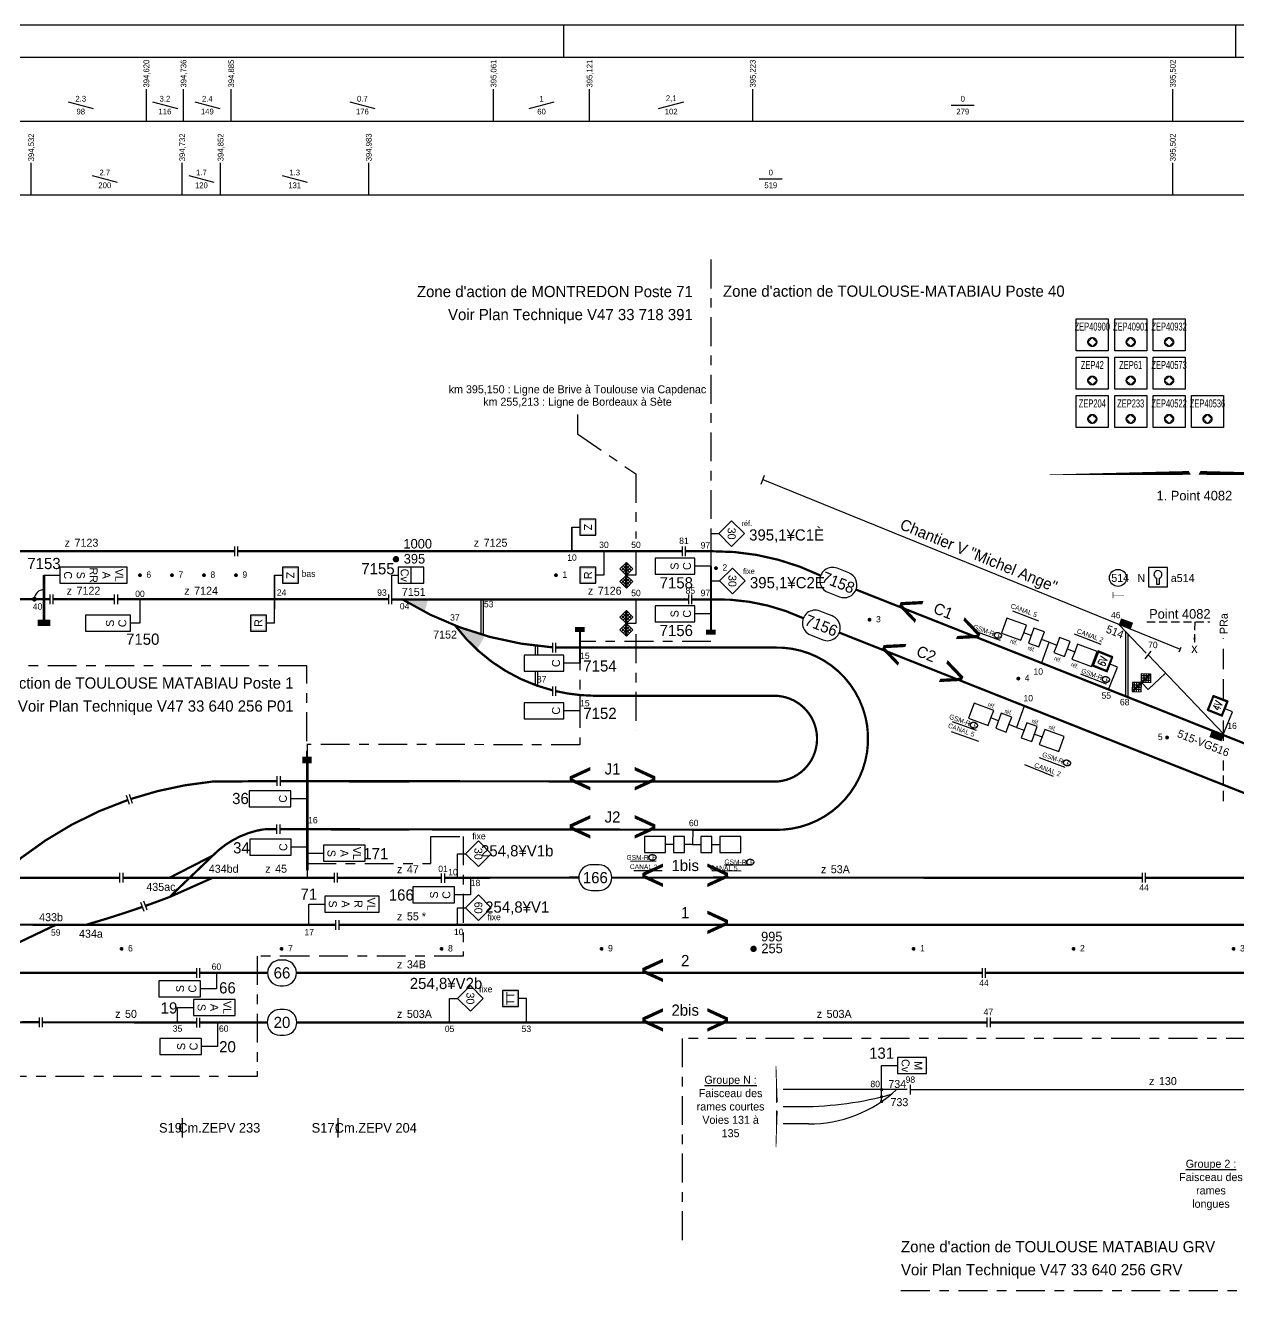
# Model space of a CAD drawing. Header units: metres. Extents: x 0 to 4410, y 0 to 594.
# Drawn here: x 671.8 to 1051, y 198.4 to 594 of the extents above; entities that cross this region are included whole.
import ezdxf
from ezdxf.enums import TextEntityAlignment as Align

# ---------------------------------------------------------------- set-up
doc = ezdxf.new("R2010")
doc.units = ezdxf.units.M
for name, pattern in [('AXES', [36, 18, -6, 6, -6]), ('CACHE', [9.525, 6.35, -3.175]), ('CACHE2', [4.7625, 3.175, -1.5875]), ('CONTINU', [5000, 5000, 0])]:
    doc.linetypes.add(name, pattern=pattern)
doc.layers.add('ATTRIBUTS', color=7, linetype='CONTINU', plot=False)
doc.layers.add('Pk invisible', color=250, linetype='Continuous', plot=False)
for name, color, linetype in [('FORMAT', 7, 'Continuous'), ('Limites de Poste', 7, 'AXES'), ('PROFIL', 7, 'Continuous'), ('PT', 7, 'Continuous'), ('ptce', 7, 'CONTINU'), ('voies', 7, 'Continuous')]:
    doc.layers.add(name, color=color, linetype=linetype)
doc.styles.add('es_norme', font='es_isocp.shx')
doc.styles.add('FONT', font='com_font.shx', dxfattribs={"width": 0.7})
doc.styles.add('iso', font='es_isocp.shx')
doc.styles.add('ISO8C1', font='es_isocp.shx')
doc.styles.add('SIMPLEX', font='simplex', dxfattribs={"width": 0.7})

# ---------------------------------------------------------------- blocks, each defined once
blk = doc.blocks.new('TIVD')
at = {"linetype": 'Continuous'}
for p, q in [((-4, 6.5), (0, 10.5)), ((0, 10.5), (4, 6.5)), ((0, 2.5), (-4, 6.5)), ((4, 6.5), (0, 2.5)), ((0, 0), (0, 2.5))]:
    blk.add_line(p, q, dxfattribs=at)
at = {"linetype": 'Continuous', "style": 'SIMPLEX', "width": 0.7}
blk.add_attdef('OOO', text='', height=2.5, dxfattribs=at).set_placement((0, 6.5), align=Align.MIDDLE)
blk = doc.blocks.new('TCR')
at = {"linetype": 'Continuous'}
for p, q in [((2.5, 7.5), (-2.5, 7.5)), ((-2.5, 7.5), (-2.5, 2.5)), ((2.5, 2.5), (2.5, 7.5)), ((-2.5, 2.5), (0, 2.5)), ((0, 0), (0, 2.5)), ((0, 2.5), (2.5, 2.5))]:
    blk.add_line(p, q, dxfattribs=at)
for points in [[(-2.5, 7.5), (2.5, 7.5), (-2, 7), (2, 7)], [(-2.5, 2.5), (-2.5, 7.5), (-2, 3), (-2, 7)], [(2.5, 7.5), (2.5, 2.5), (2, 7), (2, 3)], [(2.5, 2.5), (-2.5, 2.5), (2, 3), (-2, 3)]]:
    blk.add_solid(points, dxfattribs=at)
at = {"linetype": 'Continuous', "style": 'SIMPLEX', "width": 0.7}
blk.add_attdef('OO', text='', height=2.5, dxfattribs=at).set_placement((0, 5), align=Align.MIDDLE)
blk = doc.blocks.new('FLSIG-DR')
at = {"linetype": 'Continuous'}
blk.add_lwpolyline([(2.12, -2.12, 0, 0.8, 0), (1.39, -1.39, 0, 0, 0), (0, 0, 0, 0, 0)], format="xyseb", dxfattribs=at)
blk = doc.blocks.new('BAS')
at = {"linetype": 'CACHE', "style": 'ISO8C1'}
blk.add_text('bas', height=2, dxfattribs=at).set_placement((0, 0))
blk = doc.blocks.new('PTEAG')
blk.add_line((0, 1.5), (0, -1.5))
blk = doc.blocks.new('PAGED')
at = {"linetype": 'Continuous'}
blk.add_solid([(0, 0), (4, 0), (0, -2), (4, -2)], dxfattribs=at)
blk = doc.blocks.new('nzone')
at = {"style": 'es_norme'}
blk.add_text('z', height=2.5, dxfattribs=at).set_placement((-1.78, 1.41))
blk.add_attdef('ZONE', (1.31, 1.41), '', height=2.5, dxfattribs=at)
blk = doc.blocks.new('lev')
at = {"linetype": 'CONTINU', "const_width": 0.15}
for points in [[(-2.5, 0), (1, 0)], [(1, 1), (1, -1)]]:
    blk.add_lwpolyline(points, dxfattribs=at)
blk = doc.blocks.new('CLEV')
at = {"linetype": 'Continuous'}
for p, q in [((-0.5, -1.15), (-0.5, -3)), ((-0.5, -3), (0.5, -3)), ((0.5, -3), (0.5, -1.15))]:
    blk.add_line(p, q, dxfattribs=at)
blk.add_arc((0, 0), 1.25, 293.5782, 246.4218, dxfattribs=at)
blk = doc.blocks.new('HM')
at = {"const_width": 0.6}
blk.add_lwpolyline([(-0.3, 0, 1), (0.3, 0, 1)], format="xyb", close=True, dxfattribs=at)
at = {"color": 7, "linetype": 'Continuous', "style": 'es_norme', "flags": 1}
blk.add_attdef('KI', (2.01, 1.77), '', height=2, dxfattribs=at)
at = {"linetype": 'Continuous', "style": 'es_norme'}
blk.add_attdef('HM', (2.02, -0.81), '', height=2, dxfattribs=at)
blk = doc.blocks.new('KILOM')
at = {"const_width": 1}
blk.add_lwpolyline([(-0.5, 0, 1), (0.5, 0, 1)], format="xyb", close=True, dxfattribs=at)
at = {"color": 7, "linetype": 'Continuous', "style": 'es_norme'}
blk.add_attdef('KM', (2.43, -1.35), '', height=3, dxfattribs=at)
at = {"layer": 'ATTRIBUTS', "linetype": 'Continuous', "style": 'es_norme'}
blk.add_attdef('KDREEL', (2.34, 2.34), '', height=3, dxfattribs=at)
blk = doc.blocks.new('no_voie')
at = {"layer": 'PT', "linetype": 'Continuous', "style": 'es_norme'}
blk.add_attdef('<', text='', height=10, dxfattribs=at).set_placement((-6.25, 1), align=Align.MIDDLE_RIGHT)
blk.add_attdef('V', text='', height=3.5, dxfattribs=at).set_placement((0, 2.09), align=Align.CENTER)
blk.add_attdef('>', text='', height=10, dxfattribs=at).set_placement((6.25, 1), align=Align.MIDDLE_LEFT)
blk = doc.blocks.new('zep')
for p, q in [((0, 10), (10, 10)), ((0, 0), (0, 10)), ((10, 10), (10, 0)), ((10, 0), (0, 0))]:
    blk.add_line(p, q)
at = {"linetype": 'CONTINU'}
blk.add_lwpolyline([(6.39, 2.72), (4.98, 4.09), (3.61, 2.68), (5.02, 1.31)], close=True, dxfattribs=at)
blk.add_circle((5, 2.7), 1.39, dxfattribs=at)
at = {"linetype": 'CONTINU', "style": 'ISO8C1', "width": 0.7}
blk.add_attdef('1L', text='', height=2.5, dxfattribs=at).set_placement((5, 6.29), align=Align.CENTER)
blk = doc.blocks.new('DECLIV-1')
blk.add_line((-3.91, 1.05), (3.91, -1.05))
at = {"linetype": 'CONTINU', "style": 'ISO8C1', "flags": 1}
blk.add_attdef('PK', text='', height=1.8, dxfattribs=at).set_placement((0, 6.39), align=Align.MIDDLE)
at = {"linetype": 'CONTINU', "style": 'ISO8C1'}
for tag, p in [('DECLI', (0, 2)), ('DISTANCE', (0, -2))]:
    blk.add_attdef(tag, text='', height=1.8, dxfattribs=at).set_placement(p, align=Align.MIDDLE)
blk = doc.blocks.new('DECLIV0')
blk.add_line((-3.6, 0), (3.6, 0))
at = {"linetype": 'CONTINU', "style": 'ISO8C1', "flags": 1}
blk.add_attdef('PK', text='', height=1.8, dxfattribs=at).set_placement((0, 6.39), align=Align.MIDDLE)
at = {"linetype": 'CONTINU', "style": 'ISO8C1'}
for tag, p in [('DECLI', (0, 2)), ('DISTANCE', (0, -2))]:
    blk.add_attdef(tag, text='', height=1.8, dxfattribs=at).set_placement(p, align=Align.MIDDLE)
blk = doc.blocks.new('fincat')
at = {"layer": 'ptce', "linetype": 'CONTINU'}
for p, q in [((0, 4), (-2, 2)), ((2, 2), (0, 4)), ((-2, 2), (-0.15, 0.15)), ((-0.15, 2.85), (-1.5, 1.5)), ((-1.5, 2.5), (-0.15, 1.15)), ((-1, 3), (-0.15, 2.15)), ((-0.15, 1.85), (-1, 1)), ((-0.5, 3.5), (-0.15, 3.15)), ((-0.15, 0.85), (-0.5, 0.5)), ((-0.15, 3.85), (-0.15, -3.85)), ((0.15, 3.85), (0.15, -3.85)), ((0.5, 3.5), (0.15, 3.15)), ((1, 3), (0.15, 2.15)), ((0.15, 2.85), (1.5, 1.5)), ((1.5, 2.5), (0.15, 1.15)), ((0.15, 0.15), (2, 2)), ((0.15, 1.85), (1, 1)), ((0.15, 0.85), (0.5, 0.5)), ((-2, -2), (-0.15, -0.15)), ((0, -4), (-2, -2)), ((-1.5, -2.5), (-0.15, -1.15)), ((-0.15, -2.85), (-1.5, -1.5)), ((-0.15, -1.85), (-1, -1)), ((-1, -3), (-0.15, -2.15)), ((-0.15, -0.85), (-0.5, -0.5)), ((-0.5, -3.5), (-0.15, -3.15)), ((2, -2), (0, -4)), ((0.15, -0.15), (2, -2)), ((0.15, -0.85), (0.5, -0.5)), ((0.15, -1.85), (1, -1)), ((1.5, -2.5), (0.15, -1.15)), ((0.15, -2.85), (1.5, -1.5)), ((1, -3), (0.15, -2.15)), ((0.5, -3.5), (0.15, -3.15))]:
    blk.add_line(p, q, dxfattribs=at)
blk = doc.blocks.new('DECLIV1')
blk.add_line((-3.91, -1.05), (3.91, 1.05))
at = {"linetype": 'CONTINU', "style": 'ISO8C1', "flags": 1}
blk.add_attdef('PK', text='', height=1.8, dxfattribs=at).set_placement((0, 6.39), align=Align.MIDDLE)
at = {"color": 0, "linetype": 'Continuous', "style": 'ISO8C1'}
for tag, p in [('DECLI', (0, 2)), ('DISTANCE', (0, -2))]:
    blk.add_attdef(tag, text='', height=1.8, dxfattribs=at).set_placement(p, align=Align.MIDDLE)
blk = doc.blocks.new('REF')
at = {"linetype": 'CACHE', "style": 'FONT', "width": 0.7}
blk.add_text('réf.', height=2, dxfattribs=at).set_placement((0, 0))

msp = doc.modelspace()

# ---------------------------------------------------------------- linework, layer by layer
for p, q in [((842.657, 429.715), (842.657, 437.215)), ((852.657, 429.715), (852.657, 422.215)), ((749.657, 414.715), (749.657, 422.215)), ((749.657, 422.215), (749.657, 411.579)), ((749.657, 407.294), (749.657, 414.715)), ((976.845, 404.142), (982.954, 401.883)), ((1015.611, 404.739), (1015.611, 384.434)), ((1016.41, 403.903), (1016.41, 384.119)), ((989.352, 394.604), (991.814, 401.26)), ((1006.75, 398.402), (1000.641, 400.661)), ((1032.391, 398.237), (1033.038, 399.76)), ((1021.759, 396.153), (1023.651, 398.481)), ((1010.365, 386.509), (1013.127, 393.482)), ((984.012, 381.351), (981.55, 374.694)), ((966.615, 377.552), (972.723, 375.293)), ((1046.31, 372.622), (1049.072, 379.595)), ((996.519, 371.812), (990.411, 374.071)), ((880.396, 342.691), (880.367, 338.113)), ((895.412, 340.576), (888.899, 340.587)), ((806.896, 327.711), (806.911, 335.211)), ((806.896, 327.565), (806.896, 333.07)), ((865.364, 335.639), (871.877, 335.628)), ((806.911, 312.854), (806.911, 318.359)), ((804.411, 282.524), (804.411, 290.024)), ((828.411, 282.524), (828.411, 290.024)), ((804.411, 282.356), (804.411, 287.376)), ((828.411, 282.524), (828.411, 287.4)), ((947.411, 261.527), (908.63, 261.527))]:
    msp.add_line(p, q)
at = {"linetype": 'Continuous'}
for p, q in [((842.657, 436.944), (842.657, 429.715)), ((886.094, 435.218), (886.094, 429.715)), ((737.291, 428.215), (737.291, 431.215)), ((738.291, 428.215), (738.291, 431.215)), ((792.381, 419.715), (792.381, 424.715)), ((679.555, 413.215), (679.555, 416.215)), ((680.555, 413.215), (680.555, 416.215)), ((699.736, 413.215), (699.736, 416.215)), ((700.736, 413.215), (700.736, 416.215)), ((785.381, 413.215), (785.381, 416.215)), ((786.381, 413.215), (786.381, 416.215)), ((814.157, 414.668), (814.157, 403.756)), ((814.864, 414.668), (814.864, 403.549)), ((980.343, 411.079), (988.499, 407.991)), ((976.599, 401.811), (969.056, 404.494)), ((1008.059, 400.602), (999.734, 403.77)), ((1022.133, 397.916), (1013.577, 406.867)), ((831.157, 400.21), (831.157, 397.232)), ((831.864, 400.126), (831.864, 397.232)), ((1046.31, 372.622), (1022.705, 397.317)), ((831.157, 392.232), (831.157, 387.93)), ((831.864, 392.232), (831.864, 387.676)), ((1009.674, 388.211), (1001.635, 391.261)), ((969.078, 373.737), (961.535, 376.42)), ((969.792, 370.292), (961.303, 373.311)), ((996.76, 362.164), (988.721, 365.214)), ((993.124, 359.393), (984.133, 362.953)), ((868.993, 332.908), (860.988, 332.822)), ((759.938, 332.15), (759.938, 327.905)), ((870.856, 329.925), (861.966, 329.859)), ((895.545, 329.774), (886.335, 329.899)), ((898.968, 331.604), (890.37, 331.691)), ((896.512, 327.748), (886.845, 327.985)), ((948.411, 260.027), (948.411, 263.027)), ((948.411, 261.527), (1276.083, 261.527)), ((908.63, 256.243), (914.484, 256.243)), ((916.531, 250.792), (908.63, 250.792))]:
    msp.add_line(p, q, dxfattribs=at)
at = {"linetype": 'CONTINU'}
for p, q in [((978.579, 408.832), (976.845, 404.142)), ((984.688, 406.573), (978.579, 408.832)), ((982.954, 401.883), (983.821, 404.228)), ((983.821, 404.228), (984.688, 406.573)), ((986.166, 403.361), (983.821, 404.228)), ((987.033, 405.706), (985.298, 401.016)), ((990.303, 404.496), (987.033, 405.706)), ((989.436, 402.152), (990.303, 404.496)), ((985.298, 401.016), (988.569, 399.807)), ((988.569, 399.807), (989.436, 402.152)), ((991.814, 401.26), (989.436, 402.152)), ((991.814, 401.26), (994.159, 400.393)), ((994.159, 400.393), (993.292, 398.048)), ((995.026, 402.738), (994.159, 400.393)), ((998.296, 401.528), (995.026, 402.738)), ((996.562, 396.838), (998.296, 401.528)), ((1000.641, 400.661), (999.774, 398.316)), ((993.292, 398.048), (996.562, 396.838)), ((997.429, 399.183), (999.774, 398.316)), ((999.774, 398.316), (998.907, 395.971)), ((998.907, 395.971), (1005.016, 393.712)), ((1005.016, 393.712), (1006.75, 398.402)), ((968.349, 382.242), (966.615, 377.552)), ((974.457, 379.983), (968.349, 382.242)), ((973.59, 377.638), (974.457, 379.983)), ((972.723, 375.293), (973.59, 377.638)), ((975.935, 376.771), (973.59, 377.638)), ((976.802, 379.116), (975.068, 374.426)), ((980.073, 377.906), (976.802, 379.116)), ((979.206, 375.562), (980.073, 377.906)), ((984.795, 376.148), (983.928, 373.803)), ((988.066, 374.938), (984.795, 376.148)), ((975.068, 374.426), (978.339, 373.217)), ((978.339, 373.217), (979.206, 375.562)), ((981.55, 374.694), (979.206, 375.562)), ((981.55, 374.694), (983.928, 373.803)), ((983.928, 373.803), (983.061, 371.458)), ((986.332, 370.248), (988.066, 374.938)), ((987.199, 372.593), (989.544, 371.726)), ((990.411, 374.071), (989.544, 371.726)), ((983.061, 371.458), (986.332, 370.248)), ((989.544, 371.726), (988.676, 369.381)), ((988.676, 369.381), (994.785, 367.122)), ((994.785, 367.122), (996.519, 371.812)), ((865.372, 340.639), (865.364, 335.639)), ((871.885, 340.628), (865.372, 340.639)), ((871.881, 338.128), (871.885, 340.628)), ((874.385, 340.623), (874.377, 335.623)), ((877.872, 340.617), (874.385, 340.623)), ((877.868, 338.117), (877.872, 340.617)), ((882.912, 340.597), (882.907, 338.097)), ((886.399, 340.591), (882.912, 340.597)), ((886.39, 335.591), (886.399, 340.591)), ((888.899, 340.587), (888.894, 338.087)), ((895.403, 335.576), (895.412, 340.576)), ((871.877, 335.628), (871.881, 338.128)), ((874.381, 338.123), (871.881, 338.128)), ((877.864, 335.617), (877.868, 338.117)), ((880.368, 338.113), (877.868, 338.117)), ((880.368, 338.113), (882.907, 338.097)), ((882.907, 338.097), (882.903, 335.597)), ((886.394, 338.091), (888.894, 338.087)), ((888.894, 338.087), (888.89, 335.587)), ((874.377, 335.623), (877.864, 335.617)), ((882.903, 335.597), (886.39, 335.591)), ((888.89, 335.587), (895.403, 335.576))]:
    msp.add_line(p, q, dxfattribs=at)
at = {"linetype": 'CACHE', "ltscale": 0.4}
for p, q in [((1022.33, 407.621), (1042.003, 407.621)), ((1037.279, 407.621), (1037.18, 401.09))]:
    msp.add_line(p, q, dxfattribs=at)
at = {"linetype": 'AXES', "ltscale": 0.5}
msp.add_line((862.657, 403.759), (862.657, 373.747), dxfattribs=at)
at = {"linetype": 'CACHE'}
for p, q in [((1046.293, 383.385), (1046.293, 402.547)), ((1046.293, 370.468), (1046.293, 379.367))]:
    msp.add_line(p, q, dxfattribs=at)
at = {"linetype": 'CACHE', "ltscale": 0.5}
msp.add_line((1046.293, 351.688), (1046.293, 365.177), dxfattribs=at)
at = {"color": 0, "linetype": 'Continuous'}
for p, q in [((720.806, 252.599), (720.806, 246.599)), ((769.486, 252.599), (769.486, 246.599))]:
    msp.add_line(p, q, dxfattribs=at)
at = {"linetype": 'AXES', "ltscale": 0.5}
for points in [[(886.094, 520.808), (886.094, 401.547), (845.157, 401.547), (845.157, 369.24), (759.808, 369.374)], [(844.374, 472.422), (844.374, 466.422), (862.657, 453.867), (862.657, 433.713)], [(759.829, 352.396), (759.829, 393.913), (152.875, 393.913), (152.875, 383.361), (39.759, 383.361)], [(759.938, 369.374), (759.938, 332.15), (798.57, 332.15), (798.57, 340.645), (808.628, 340.645), (808.628, 303.249), (760.399, 303.249), (760.399, 303.249), (744.247, 303.249), (744.247, 265.674), (39.759, 265.674)], [(1258.865, 271.01), (1258.865, 271.01), (1231.585, 271.01), (1231.585, 277.525), (1218.114, 277.525), (1218.114, 277.525), (877.045, 277.525), (877.045, 212.156)], [(945.479, 198.825), (1162.603, 198.825), (1262.409, 219.295), (1271.627, 219.295)]]:
    msp.add_lwpolyline(points, dxfattribs=at)
at = {"linetype": 'Continuous'}
for points, format in [([(1084.021, 456.184, 0, 0, 0), (1082.521, 453.586, 0.2, 1.2, 0), (1038.743, 454.186, 0, 0, 0), (1037.243, 451.588, 0, 0, 0), (1035.743, 454.186, 1.2, 0.2, 0), (991.964, 453.586, 0, 0, 0), (990.464, 456.184, 0, 0, 0)], "xyseb"), ([(922.612, 416.94), (926.236, 415.501, 1), (929.187, 422.937), (925.563, 424.375, 1), (922.612, 416.94, 1)], "xyb"), ([(917.188, 403.577), (921.019, 402.057, 1), (923.971, 409.492), (920.14, 411.013, 1), (917.188, 403.577, 1)], "xyb"), ([(988.499, 407.991, 0, 0, 0), (988.699, 406.777, 1, 0, 0), (989.004, 405.144, 0, 0, 0)], "xyseb"), ([(976.599, 401.811, 0, 0, 0), (978.089, 402.387, 1, 0, 0), (979.625, 403.019, 0, 0, 0)], "xyseb"), ([(999.734, 403.77, 0, 0, 0), (998.245, 403.063, 1, 0, 0), (996.664, 402.324, 0, 0, 0)], "xyseb"), ([(989.43, 402.097, 0, 0, 0), (989.63, 400.883, 1, 0, 0), (989.935, 399.25, 0, 0, 0)], "xyseb"), ([(1001.635, 391.261, 0, 0, 0), (1001.786, 392.903, 1, 0, 0), (1001.955, 394.639, 0, 0, 0)], "xyseb"), ([(983.916, 373.788, 0, 0, 0), (983.71, 374.959, 1, 0, 0), (983.499, 376.607, 0, 0, 0)], "xyseb"), ([(969.078, 373.737, 0, 0, 0), (970.568, 374.312, 1, 0, 0), (972.104, 374.944, 0, 0, 0)], "xyseb"), ([(969.797, 370.293, 0, 0, 0), (975.608, 372.538, 1, 0, 0), (977.144, 373.171, 0, 0, 0)], "xyseb"), ([(984.133, 362.953, 0, 0, 0), (984.635, 368.422, 1, 0, 0), (984.805, 370.158, 0, 0, 0)], "xyseb"), ([(988.721, 365.214, 0, 0, 0), (988.872, 366.856, 1, 0, 0), (989.041, 368.593, 0, 0, 0)], "xyseb"), ([(882.913, 338.057, 0, 0, 0), (882.388, 339.17, 1, 0, 0), (881.647, 340.657, 0, 0, 0)], "xyseb"), ([(868.993, 332.908, 0, 0, 0), (870.193, 333.963, 1, 0, 0), (871.416, 335.087, 0, 0, 0)], "xyseb"), ([(870.856, 329.925, 0, 0, 0), (875.535, 334.038, 1, 0, 0), (876.759, 335.162, 0, 0, 0)], "xyseb"), ([(886.335, 329.899, 0, 0, 0), (885.429, 333.291, 1, 0, 0), (884.988, 334.979, 0, 0, 0)], "xyseb"), ([(890.37, 331.691, 0, 0, 0), (889.945, 333.284, 1, 0, 0), (889.504, 334.973, 0, 0, 0)], "xyseb"), ([(848.794, 323.76), (851.128, 323.757, 1), (851.14, 331.757), (848.805, 331.76, 1), (848.794, 323.76, 1)], "xyb"), ([(751.516, 294), (752.558, 294, 1), (752.558, 302), (751.516, 302, 1), (751.516, 294, 1)], "xyb"), ([(751.387, 278.524), (752.686, 278.524, 1), (752.686, 286.524), (751.387, 286.524, 1), (751.387, 278.524, 1)], "xyb"), ([(908.63, 242.29, 0, 0, 0), (906.433, 243.558, 0.2, 0.507, 0), (906.686, 254.974, 0, 0, 0), (904.489, 256.243, 0, 0, 0), (906.686, 257.511, 0.507, 0.2, 0), (906.433, 268.928, 0, 0, 0), (908.63, 270.196, 0, 0, 0)], "xyseb")]:
    msp.add_lwpolyline(points, format=format, dxfattribs=at)
for points in [[(902.321, 452.109), (1032.746, 399.072)], [(862.657, 429.715), (862.657, 422.215), (859.657, 422.215)], [(862.657, 414.668), (862.657, 407.168), (859.657, 407.168)], [(1028.098, 391.675), (1022.676, 386.493), (1020.603, 388.662)]]:
    msp.add_lwpolyline(points)
for points, const_width in [([(619.657, 429.715), (737.291, 429.715)], 0.7), ([(738.291, 429.715), (798.414, 429.715)], 0.7), ([(784.306, 429.715), (817.523, 429.715)], 0.7), ([(786.451, 429.715), (877.157, 429.715)], 0.7), ([(817.523, 429.715), (786.451, 429.715)], 0.7), ([(878.157, 429.715), (886.294, 429.719), (886.294, 429.719)], 0.7), ([(886.094, 425.049), (886.094, 404.493)], 0.7), ([(667.522, 414.715), (679.555, 414.715)], 0.7), ([(680.555, 414.715), (699.736, 414.715)], 0.7), ([(700.736, 414.715), (785.381, 414.715)], 0.7), ([(817.523, 414.668), (879.157, 414.668)], 0.7), ([(880.157, 414.668), (886.294, 414.668)], 0.7), ([(843.577, 405.288), (846.585, 405.288)], 1.6), ([(845.157, 405.288), (845.157, 394.732)], 0.7), ([(884.514, 404.426), (887.522, 404.426)], 1.6), ([(837.657, 399.62), (905.825, 399.62)], 0.7), ([(849.411, 384.572), (905.825, 384.572)], 0.7), ([(758.357, 364.501), (761.365, 364.501)], 2), ([(759.938, 330.01), (759.938, 363.787)], 0.8), ([(741.425, 357.908), (750.546, 357.908)], 0.7), ([(751.546, 357.908), (905.822, 357.747)], 0.7), ([(751.438, 342.887), (905.821, 342.689)], 0.7), ([(730.411, 334.636), (716.911, 321.702)], 0.7), ([(716.911, 327.711), (730.411, 334.636)], 0.7), ([(716.911, 321.702), (730.411, 327.711)], 0.7), ([(802.911, 327.711), (844.8, 327.76)], 0.7), ([(855.134, 327.751), (1020.911, 327.711)], 0.7)]:
    msp.add_lwpolyline(points, dxfattribs=dict(at, const_width=const_width))
at = {"linetype": 'CACHE', "ltscale": 0.7, "const_width": 0.7}
msp.add_lwpolyline([(774.111, 429.715), (784.306, 429.715)], dxfattribs=at)
at = {"linetype": 'Continuous'}
for points in [[(881.094, 427.549), (868.683, 427.549), (868.683, 422.549), (881.094, 422.549)], [(682.657, 419.715), (703.657, 419.715), (703.657, 424.715), (682.657, 424.715)], [(788.381, 419.715), (796.381, 419.715), (796.381, 424.715), (788.381, 424.715)], [(881.094, 412.668), (868.683, 412.668), (868.683, 407.668), (881.094, 407.668)], [(704.657, 409.715), (690.657, 409.715), (690.657, 404.715), (704.657, 404.715)], [(840.157, 397.232), (827.746, 397.232), (827.746, 392.232), (840.157, 392.232)], [(840.157, 382.402), (827.746, 382.402), (827.746, 377.402), (840.157, 377.402)], [(754.829, 354.896), (741.829, 354.896), (741.829, 349.896), (754.829, 349.896)], [(754.829, 354.896), (741.829, 354.896), (741.829, 349.896), (754.829, 349.896)], [(754.938, 339.781), (741.938, 339.781), (741.938, 334.781), (754.938, 334.781)], [(754.938, 339.781), (741.938, 339.781), (741.938, 334.781), (754.938, 334.781)], [(765.001, 332.852), (778.001, 332.852), (778.001, 337.852), (765.001, 337.852)], [(805.911, 324.858), (792.911, 324.858), (792.911, 319.858), (805.911, 319.858)], [(805.911, 324.858), (792.911, 324.858), (792.911, 319.858), (805.911, 319.858)], [(765.411, 317), (782.411, 317), (782.411, 322), (765.411, 322)], [(726.547, 295.558), (713.547, 295.558), (713.547, 290.558), (726.547, 290.558)], [(724.411, 284.687), (737.411, 284.687), (737.411, 289.687), (724.411, 289.687)], [(726.911, 277.505), (713.911, 277.505), (713.911, 272.505), (726.911, 272.505)], [(944.411, 266.527), (953.411, 266.527), (953.411, 271.527), (944.411, 271.527)]]:
    msp.add_lwpolyline(points, close=True, dxfattribs=at)
for points in [[(886.094, 429.549), (886.094, 425.049), (881.094, 425.049)], [(677.657, 414.715), (677.657, 422.215), (682.657, 422.215)], [(786.381, 414.715), (786.381, 422.215), (788.381, 422.215)], [(707.657, 414.715), (707.657, 407.215), (704.657, 407.215)], [(886.094, 414.668), (886.094, 410.168), (881.094, 410.168)], [(845.157, 399.62), (845.157, 394.732), (840.157, 394.732)], [(845.157, 384.789), (845.157, 379.902), (840.157, 379.902)], [(759.829, 357.896), (759.829, 352.396), (754.829, 352.396)], [(759.938, 342.781), (759.938, 337.281), (754.938, 337.281)], [(760.001, 342.852), (760.001, 335.352), (765.001, 335.352)], [(810.911, 327.643), (810.911, 322.358), (805.911, 322.358)], [(760.411, 313), (760.411, 319.5), (765.411, 319.5)], [(731.547, 297.94), (731.547, 293.058), (726.547, 293.058)], [(719.411, 282.524), (719.411, 287.187), (724.411, 287.187)], [(731.911, 282.505), (731.911, 275.005), (726.911, 275.005)], [(939.411, 257.799), (939.411, 269.027), (944.411, 269.027)]]:
    msp.add_lwpolyline(points, dxfattribs=at)
at = {"linetype": 'Continuous', "const_width": 0.7}
for points in [[(920.36, 422.108, 0.1156294), (886.294, 429.719)], [(789.657, 414.668, 0.1205394), (836.657, 399.684, 0.1205394)], [(914.953, 408.788, 0.1164583), (886.294, 414.668)], [(806.157, 406.498, 0.1714641), (836.657, 386.234, 0.1714641)], [(905.825, 399.62, -1.0314666), (905.821, 342.689, 0.3301465)], [(837.657, 385.992, 0.0540118), (849.411, 384.572)], [(905.825, 384.572, -1.0006171), (905.822, 357.747, -4.1824003)], [(746.583, 342.889, 0.1637363), (730.411, 334.636, -0.8479455)], [(709.377, 318.945, 0.0060612), (716.911, 321.702)], [(690.758, 313, 0.0140138), (708.433, 318.614, 0.0140138)]]:
    msp.add_lwpolyline(points, format="xyb", dxfattribs=at)
at = {"linetype": 'CONTINU', "const_width": 0.8}
msp.add_lwpolyline([(677.657, 422.215), (677.657, 408.322)], dxfattribs=at)
at = {"linetype": 'Continuous'}
for points, const_width in [([(674.282, 414.715, 1), (675.032, 414.715, 1)], 0.75), ([(939.161, 261.527, 1), (939.661, 261.527, 1)], 0.5), ([(939.161, 259.284, 1), (939.661, 259.284, 1)], 0.5), ([(939.161, 257.799, 1), (939.661, 257.799, 1)], 0.5)]:
    msp.add_lwpolyline(points, format="xyb", close=True, dxfattribs=dict(at, const_width=const_width))
at = {"const_width": 0.7}
for points in [[(931.425, 417.732), (1026.181, 380.254)], [(786.381, 414.668), (817.523, 414.668)], [(926.208, 404.288), (1062.801, 350.18)], [(1026.181, 380.254), (1065.407, 364.661)], [(730.182, 357.746), (750.546, 357.906)], [(751.546, 357.906), (791.882, 357.745)], [(746.583, 342.889), (750.438, 342.889)], [(751.438, 342.889), (791.885, 342.729)], [(505.411, 327.711), (701.411, 327.711)], [(702.411, 327.711), (768.438, 327.711)], [(769.438, 327.711), (791.889, 327.711)], [(791.898, 327.711), (801.911, 327.711)], [(1021.911, 327.711), (1366.51, 327.711)], [(553.862, 313.15), (726.322, 313)], [(666.101, 305.73), (681.411, 313.039)], [(725.429, 313), (768.911, 313)], [(769.911, 313), (791.892, 313)], [(783.398, 313), (920.233, 313)], [(920.233, 313), (1366.246, 313)], [(497.411, 298), (725.411, 298)], [(726.411, 298), (747.516, 298)], [(756.558, 298), (970.911, 298)], [(971.911, 298), (1339.411, 298)], [(619.857, 282.524), (676.229, 282.569)], [(677.229, 282.553), (725.411, 282.524)], [(726.411, 282.524), (747.387, 282.524)], [(756.686, 282.524), (972.411, 282.524)], [(973.411, 282.524), (1299.785, 282.524)]]:
    msp.add_lwpolyline(points, dxfattribs=at)
at = {"linetype": 'CACHE2', "const_width": 4}
msp.add_lwpolyline([(677.657, 408.322), (677.657, 406.322)], dxfattribs=at)
at = {"linetype": 'CACHE'}
msp.add_lwpolyline([(1037.178, 400.974, 0, 0.7, 0), (1037.206, 402.707, 0.7, 0.7, 0)], format="xyseb", dxfattribs=at)
at = {"const_width": 0.7}
for points in [[(730.182, 357.746, 0.0563302), (704.859, 352.345, 0.0563302)], [(703.911, 352.024, 0.1039269), (663.21, 327.711)]]:
    msp.add_lwpolyline(points, format="xyb", dxfattribs=at)
at = {"linetype": 'Continuous'}
msp.add_circle((1013.295, 421.385), 2.664, dxfattribs=at)
for centre, radius, start, end in [((677.657, 414.715), 3, 90, 180), ((916.711, 291.062), 40.27, 269.74349, 312.82677), ((914.316, 361.304), 105.061, 270.09162, 285.52109)]:
    msp.add_arc(centre, radius, start, end, dxfattribs=at)
at = {"linetype": 'CACHE'}
for centre, major_axis in [((975.744, 403.431), (1.107, -0.378)), ((1009.509, 389.656), (1.107, -0.378)), ((968.239, 375.375), (1.107, -0.378)), ((997.323, 363.595), (1.107, -0.378)), ((867.768, 334.055), (1.17, 0.011)), ((898.335, 332.609), (1.17, 0.011))]:
    msp.add_ellipse(centre, major_axis=major_axis, ratio=0.7527368, dxfattribs=at)
at = {"layer": 'FORMAT', "linetype": 'Continuous', "ltscale": 0.8}
for p, q in [((840, 594), (840, 584)), ((1050, 594), (1050, 584))]:
    msp.add_line(p, q, dxfattribs=at)
for points in [[(0, 0), (4410, 0), (4410, 594), (0, 594)], [(10, 10), (4400, 10), (4400, 584), (10, 584)]]:
    msp.add_lwpolyline(points, close=True, dxfattribs=at)
at = {"layer": 'PROFIL', "linetype": 'Continuous'}
for p, q in [((709.657, 564.065), (709.657, 574.065)), ((721.257, 564.065), (721.257, 574.065)), ((736.157, 564.065), (736.157, 574.065)), ((818.157, 564.065), (818.157, 574.065)), ((848.157, 564.065), (848.157, 574.065)), ((899.157, 564.065), (899.157, 574.065)), ((1030.407, 564.065), (1030.407, 574.065)), ((1030.407, 564.065), (1030.407, 574.065)), ((178.657, 564.065), (1269.407, 564.065)), ((673.657, 541.024), (673.657, 551.024)), ((720.856, 541.024), (720.856, 551.024)), ((732.856, 541.024), (732.856, 551.024)), ((779.157, 541.024), (779.157, 551.024)), ((1030.407, 541.024), (1030.407, 551.024)), ((1030.407, 541.024), (1030.407, 551.024)), ((177.657, 541.024), (1269.407, 541.024))]:
    msp.add_line(p, q, dxfattribs=at)
at = {"layer": 'ptce', "linetype": 'Continuous'}
msp.add_lwpolyline([(1022.774, 418.587), (1028.774, 418.587), (1028.774, 424.587), (1022.774, 424.587)], close=True, dxfattribs=at)
at = {"layer": 'voies', "linetype": 'Continuous'}
for p, q in [((877.157, 428.215), (877.157, 431.215)), ((878.157, 428.215), (878.157, 431.215)), ((879.157, 413.168), (879.157, 416.168)), ((880.157, 413.168), (880.157, 416.168)), ((836.657, 398.12), (836.657, 401.12)), ((837.657, 398.12), (837.657, 401.12)), ((836.657, 384.492), (836.657, 387.492)), ((837.657, 384.492), (837.657, 387.492)), ((750.546, 356.408), (750.546, 359.408)), ((751.546, 356.408), (751.546, 359.408)), ((704.346, 350.588), (703.477, 353.46)), ((705.303, 350.878), (704.434, 353.749)), ((750.438, 341.389), (750.438, 344.389)), ((751.438, 341.389), (751.438, 344.389)), ((701.411, 326.211), (701.411, 329.211)), ((702.411, 326.211), (702.411, 329.211)), ((768.438, 326.211), (768.438, 329.211)), ((769.438, 326.211), (769.438, 329.211)), ((801.911, 326.077), (801.911, 329.077)), ((802.911, 326.077), (802.911, 329.077)), ((1020.911, 326.236), (1020.911, 329.236)), ((1021.911, 326.236), (1021.911, 329.236)), ((708.94, 317.203), (707.927, 320.026)), ((709.882, 317.541), (708.868, 320.364)), ((768.911, 311.452), (768.911, 314.452)), ((769.911, 311.452), (769.911, 314.452)), ((725.411, 296.42), (725.411, 299.42)), ((726.411, 296.42), (726.411, 299.42)), ((970.911, 296.5), (970.911, 299.5)), ((971.911, 296.5), (971.911, 299.5)), ((676.229, 281.052), (676.229, 284.052)), ((677.229, 281.052), (677.229, 284.052)), ((725.411, 280.976), (725.411, 283.976)), ((726.411, 280.976), (726.411, 283.976)), ((972.411, 281.024), (972.411, 284.024)), ((973.411, 281.024), (973.411, 284.024))]:
    msp.add_line(p, q, dxfattribs=at)
for points in [[(789.657, 414.668), (796.609, 410.709), (797.657, 414.668)], [(806.157, 406.498), (812.902, 398.792), (815.516, 403.449)]]:
    msp.add_solid(points, dxfattribs=at)

# ---------------------------------------------------------------- block references
at = {"linetype": 'Continuous'}
for name, p, values in [('zep', (1000.259, 492.351), {'1L': 'ZEP40900'}), ('zep', (1012.259, 492.351), {'1L': 'ZEP40901'}), ('zep', (1024.259, 492.351), {'1L': 'ZEP40932'}), ('zep', (1000.259, 480.351), {'1L': 'ZEP42'}), ('zep', (1012.259, 480.351), {'1L': 'ZEP61'}), ('zep', (1024.259, 480.351), {'1L': 'ZEP40573'}), ('zep', (1000.259, 468.351), {'1L': 'ZEP204'}), ('zep', (1012.259, 468.351), {'1L': 'ZEP233'}), ('zep', (1024.259, 468.351), {'1L': 'ZEP40522'}), ('zep', (1036.259, 468.351), {'1L': 'ZEP40536'}), ('no_voie', (855.336, 357.873), {'V': 'J1', '>': '>', '<': '<'}), ('no_voie', (855.336, 342.835), {'V': 'J2', '>': '>', '<': '<'}), ('no_voie', (878.052, 327.711), {'V': '1bis', '>': '>', '<': '<'}), ('no_voie', (878.052, 313), {'V': '1', '>': '>'}), ('no_voie', (878.052, 298), {'V': '2', '<': '<'}), ('no_voie', (878.052, 282.524), {'V': '2bis', '>': '>', '<': '<'})]:
    msp.add_blockref(name, p, dxfattribs=at).add_auto_attribs(values)
at = {"xscale": -1}
for name, p, rotation in [('PTEAG', (902.321, 452.109), 160.6003625819004), ('PAGED', (1046.293, 372.227), 340.7395638213702)]:
    msp.add_blockref(name, p, dxfattribs=dict(at, rotation=rotation))
at = {"linetype": 'Continuous'}
ref = msp.add_blockref('TCR', (842.657, 437.215), dxfattribs=dict(at, rotation=270))
ref.add_attrib('OO', 'Z', dxfattribs={"linetype": 'CONTINU', "height": 2.5, "rotation": 270, "style": 'es_norme'}).set_placement((847.657, 437.215), align=Align.MIDDLE)
ref = msp.add_blockref('TIVD', (886.059, 435.218), dxfattribs=dict(at, rotation=270))
ref.add_attrib('OOO', '30', dxfattribs={"linetype": 'Continuous', "height": 2.5, "rotation": 270, "style": 'es_norme'}).set_placement((892.559, 435.218), align=Align.MIDDLE)
for name, p, values in [('nzone', (685.904, 429.715), {'ZONE': '7123'}), ('nzone', (813.741, 429.715), {'ZONE': '7125'}), ('HM', (707.657, 422.215), {'HM': '6'}), ('HM', (717.657, 422.215), {'HM': '7'}), ('HM', (727.657, 422.215), {'HM': '8'}), ('HM', (737.657, 422.215), {'HM': '9'}), ('HM', (837.657, 422.215), {'HM': '1'}), ('HM', (887.657, 424.447), {'HM': '2'}), ('nzone', (686.533, 414.715), {'ZONE': '7122'}), ('nzone', (723.282, 414.715), {'ZONE': '7124'}), ('nzone', (849.411, 414.715), {'ZONE': '7126'}), ('HM', (935.65, 408.318), {'HM': '3'}), ('HM', (982.142, 389.921), {'HM': '4'}), ('nzone', (748.587, 327.871), {'ZONE': '45'}), ('nzone', (789.762, 327.711), {'ZONE': '47'}), ('nzone', (922.233, 327.711), {'ZONE': '53A'}), ('nzone', (789.762, 313), {'ZONE': '55 *'}), ('KILOM', (899.411, 305.5), {'KDREEL': '995', 'KM': '255'}), ('HM', (701.911, 305.5), {'HM': '6'}), ('HM', (751.911, 305.5), {'HM': '7'}), ('HM', (801.911, 305.5), {'HM': '8'}), ('HM', (851.911, 305.5), {'HM': '9'}), ('HM', (851.911, 305.5), {'HM': '9'}), ('HM', (949.411, 305.5), {'HM': '1'}), ('HM', (999.411, 305.5), {'HM': '2'}), ('HM', (1049.411, 305.5), {'HM': '3'}), ('nzone', (789.762, 298), {'ZONE': '34B'}), ('nzone', (701.679, 282.533), {'ZONE': '50'}), ('nzone', (789.762, 282.524), {'ZONE': '503A'}), ('nzone', (920.927, 282.524), {'ZONE': '503A'}), ('nzone', (1024.773, 261.527), {'ZONE': '130'})]:
    msp.add_blockref(name, p).add_auto_attribs(values)
ref = msp.add_blockref('KILOM', (787.657, 427.215))
ref.add_attrib('KDREEL', '1000', (789.997, 430.556), dxfattribs={"layer": 'ATTRIBUTS', "linetype": 'Continuous', "height": 3, "style": 'es_norme'})
ref.add_attrib('KM', '395', (790.086, 425.866), dxfattribs={"color": 7, "linetype": 'Continuous', "height": 3, "style": 'es_norme'})
ref = msp.add_blockref('TCR', (749.657, 422.215), dxfattribs=dict(rotation=270))
ref.add_attrib('OOO', 'Z', dxfattribs={"linetype": 'CONTINU', "height": 2.5, "rotation": 270, "style": 'es_norme'}).set_placement((754.657, 422.215), align=Align.MIDDLE)
for name, p in [('BAS', (758.173, 421.715)), ('FLSIG-DR', (825.911, 290.024))]:
    msp.add_blockref(name, p)
ref = msp.add_blockref('TCR', (852.657, 422.215), dxfattribs=dict(at, rotation=90))
ref.add_attrib('OO', 'R', dxfattribs={"linetype": 'CONTINU', "height": 2.5, "rotation": 90, "style": 'es_norme'}).set_placement((847.657, 422.215), align=Align.MIDDLE)
at = {"linetype": 'AXES'}
for p, rotation in [((859.657, 422.215), 180), ((859.657, 407.168), 180), ((1020.603, 388.662), 133.7065815207809)]:
    msp.add_blockref('fincat', p, dxfattribs=dict(at, rotation=rotation))
at = {"linetype": 'Continuous'}
ref = msp.add_blockref('TIVD', (886.294, 420.435), dxfattribs=dict(at, rotation=270))
ref.add_attrib('OOO', '30', dxfattribs={"linetype": 'Continuous', "height": 2.5, "rotation": 270, "style": 'es_norme'}).set_placement((892.794, 420.435), align=Align.MIDDLE)
for name, p, rotation in [('lev', (1012.713, 416.006), 180), ('PAGED', (1014.263, 408.746), 339.9468817682946)]:
    msp.add_blockref(name, p, dxfattribs=dict(rotation=rotation))
at = {"linetype": 'Continuous', "rotation": 338.3504910489571}
for p, values in [((957.291, 407.491), {'V': 'C1', '>': '>', '<': '<'}), ((951.97, 394.088), {'V': 'C2', '>': '>', '<': '<'})]:
    msp.add_blockref('no_voie', p, dxfattribs=at).add_auto_attribs(values)
ref = msp.add_blockref('TCR', (749.657, 407.294), dxfattribs=dict(rotation=90))
ref.add_attrib('OOO', 'R', dxfattribs={"linetype": 'CONTINU', "height": 2.5, "rotation": 90, "style": 'es_norme'}).set_placement((744.657, 407.294), align=Align.MIDDLE)
at = {"linetype": 'Continuous', "xscale": 0.6857500582263482, "yscale": 0.6857500582263482, "zscale": 0.6857500582263482, "rotation": 339.7055500777823}
for p in [(979.444, 401.116), (984.954, 398.967), (993.18, 395.712), (998.468, 393.806), (972.481, 381.308), (977.747, 379.247), (986.218, 376.127), (991.506, 374.221)]:
    msp.add_blockref('REF', p, dxfattribs=at)
at = {"rotation": 68.39054585082589}
for p, values in [((1013.127, 393.482), {'OO': '6V'}), ((1049.072, 379.595), {'OO': '4V'})]:
    msp.add_blockref('TCR', p, dxfattribs=at).add_auto_attribs(values)
ref = msp.add_blockref('HM', (1028.635, 371.524))
ref.add_attrib('HM', '5', (1025.758, 370.715), dxfattribs={"linetype": 'Continuous', "height": 2, "style": 'es_norme'})
at = {"linetype": 'Continuous'}
ref = msp.add_blockref('TIVD', (806.911, 335.211), dxfattribs=dict(at, rotation=270))
ref.add_attrib('OOO', '30', dxfattribs={"linetype": 'CONTINU', "height": 2.5, "rotation": 270, "style": 'es_norme'}).set_placement((813.411, 335.211), align=Align.MIDDLE)
ref = msp.add_blockref('TIVD', (806.911, 318.359), dxfattribs=dict(at, rotation=270))
ref.add_attrib('OOO', '60', dxfattribs={"linetype": 'CONTINU', "height": 2.5, "rotation": 270, "style": 'es_norme'}).set_placement((813.411, 318.359), align=Align.MIDDLE)
ref = msp.add_blockref('TIVD', (804.411, 290.024), dxfattribs=dict(at, rotation=270))
ref.add_attrib('OOO', '30', dxfattribs={"linetype": 'CONTINU', "height": 2.5, "rotation": 270, "style": 'es_norme'}).set_placement((810.911, 290.024), align=Align.MIDDLE)
ref = msp.add_blockref('TCR', (828.411, 290.024), dxfattribs=dict(rotation=90))
ref.add_attrib('OO', 'TT', dxfattribs={"linetype": 'Continuous', "height": 2.5, "rotation": 90, "style": 'es_norme'}).set_placement((823.411, 290.024), align=Align.MIDDLE)
at = {"layer": 'PROFIL', "linetype": 'Continuous'}
for name, p, values in [('DECLIV-1', (689.157, 569.065), {'DECLI': '2.3', 'DISTANCE': '98'}), ('DECLIV-1', (715.457, 569.065), {'DECLI': '3.2', 'DISTANCE': '116'}), ('DECLIV-1', (728.707, 569.065), {'DECLI': '2.4', 'DISTANCE': '149'}), ('DECLIV-1', (777.157, 569.065), {'DECLI': '0.7', 'DISTANCE': '176'}), ('DECLIV1', (833.157, 569.065), {'DECLI': '1', 'DISTANCE': '60'}), ('DECLIV1', (873.657, 569.065), {'DECLI': '2,1', 'DISTANCE': '102'}), ('DECLIV0', (964.782, 569.065), {'DECLI': '0', 'DISTANCE': '279'}), ('DECLIV-1', (696.656, 546.024), {'DECLI': '2.7', 'DISTANCE': '200'}), ('DECLIV-1', (726.856, 546.024), {'DECLI': '1.7', 'DISTANCE': '120'}), ('DECLIV-1', (756.007, 546.024), {'DECLI': '1.3', 'DISTANCE': '131'}), ('DECLIV0', (904.782, 546.024), {'DECLI': '0', 'DISTANCE': '519'})]:
    msp.add_blockref(name, p, dxfattribs=at).add_auto_attribs(values)
at = {"layer": 'ptce', "linetype": 'Continuous', "xscale": 0.001, "yscale": 0.001, "zscale": 0.001}
for p, rotation in [((842.657, 437.215), 180), ((944.411, 269.027), 224.9999999999968), ((944.411, 269.027), 224.9999999999975), ((944.411, 269.027), 235)]:
    msp.add_blockref('FLSIG-DR', p, dxfattribs=dict(at, rotation=rotation))
at = {"layer": 'ptce', "linetype": 'Continuous'}
msp.add_blockref('CLEV', (1025.774, 422.462), dxfattribs=at)
at = {"layer": 'ptce', "linetype": 'Continuous', "rotation": 270}
msp.add_blockref('FLSIG-DR', (944.411, 269.027), dxfattribs=at)

# ---------------------------------------------------------------- texts
at = {"linetype": 'Continuous', "style": 'es_norme'}
for s, height, p in [('km 395,150 : Ligne de Brive à Toulouse via Capdenac', 2.5, (844.374, 480.306)), ('km 255,213 : Ligne de Bordeaux à Sète', 2.5, (844.374, 476.422)), ('15', 2, (846.689, 397.079)), ('15', 2, (846.689, 382.249)), ('60', 2, (731.547, 299.94)), ('80', 2, (937.413, 263.293))]:
    msp.add_text(s, height=height, dxfattribs=at).set_placement(p, align=Align.MIDDLE_CENTER)
at = {"style": 'es_norme'}
for s, height, p in [('1. Point 4082', 3, (1037.153, 447.093)), ('réf.', 1.7, (897.285, 438.413)), ('10', 2, (842.657, 427.715)), ('fixe', 1.7, (897.973, 423.501)), ('53', 2, (816.625, 413.202)), ('Point 4082', 3, (1032.607, 410.137)), ('x', 3, (1037.175, 399.438)), ('10', 2, (988.37, 392.126)), ('87', 2, (833.189, 389.702)), ('10', 2, (985.242, 383.822)), ('55', 2, (1009.628, 384.65)), ('16', 2, (1048.926, 375.17)), ('60', 2, (880.697, 344.827)), ('35', 2, (719.403, 280.594)), ('98', 2, (948.407, 264.648))]:
    msp.add_text(s, height=height, dxfattribs=at).set_placement(p, align=Align.MIDDLE_CENTER)
at = {"linetype": 'Continuous'}
for s, height, rotation, style, p in [('Chantier V "Michel Ange"', 3.5, 337.74098, 'es_norme', (969.125, 426.798)), ('CANAL 5', 1.5, 339.70555, 'iso', (983.636, 410.533)), ('GSM-R/ F ', 1.5, 339.70555, 'iso', (972.53, 403.819)), ('CANAL 2', 1.5, 339.70555, 'iso', (1004.35, 402.693)), ('GSM-R/ F ', 1.5, 339.70555, 'iso', (1006.29, 390.065)), ('CANAL 5', 1.5, 339.70555, 'iso', (964.073, 373.183)), ('GSM-R/ F ', 1.5, 339.70555, 'iso', (965.009, 375.745)), ('GSM-R/ F ', 1.5, 339.70555, 'iso', (994.083, 363.923)), ('CANAL 2', 1.5, 339.70555, 'iso', (991.011, 360.811)), ('GSM-R/ F ', 1.5, 359.63669, 'iso', (864.642, 333.289)), ('GSM-R/ F ', 1.5, 359.20392, 'iso', (895.243, 331.854)), ('CANAL 2', 1.5, 359.12142, 'iso', (865.071, 330.378)), ('CANAL 5', 1.5, 359.12142, 'iso', (890.094, 329.989))]:
    msp.add_text(s, height=height, rotation=rotation, dxfattribs=dict(at, style=style)).set_placement(p, align=Align.CENTER)
at = {"linetype": 'Continuous', "lineweight": 50, "style": 'es_norme'}
for s, p in [('395,1¥C1È', (898.016, 433.054)), ('395,1¥C2È', (898.265, 418.142))]:
    msp.add_text(s, height=3.5, dxfattribs=at).set_placement(p)
at = {"style": 'es_norme'}
for s, p in [('30', (852.657, 431.715)), ('50', (862.657, 431.715)), ('50', (862.657, 416.668)), ('16', (761.701, 345.718)), ('fixe', (813.608, 340.753)), ('18', (812.513, 326.099)), ('fixe', (818.331, 315.502)), ('17', (760.543, 310.683)), ('fixe', (815.694, 292.968)), ('05', (804.411, 280.524)), ('53', (828.411, 280.524))]:
    msp.add_text(s, height=2, dxfattribs=at).set_placement(p, align=Align.MIDDLE)
at = {"linetype": 'Continuous', "style": 'es_norme'}
for s, height, p in [('97', 2, (884.352, 431.562)), ('97', 2, (884.352, 416.681)), ('66', 3.5, (752.037, 298)), ('60', 2, (733.833, 280.597)), ('20', 3.5, (752.037, 282.524)), ('Cm.ZEPV 233', 3, (732.443, 249.599)), ('Cm.ZEPV 204', 3, (781.361, 249.599))]:
    msp.add_text(s, height=height, dxfattribs=at).set_placement(p, align=Align.MIDDLE)
at = {"linetype": 'Continuous', "lineweight": 50, "style": 'es_norme'}
for s, p in [('7153', (677.657, 425.886)), ('7158', (875.256, 419.85)), ('7156', (875.256, 404.969)), ('7154', (851.402, 393.893)), ('7152', (851.402, 379.063)), ('254,8¥V1b', (825.551, 336.136)), ('166', (789.322, 322.348)), ('254,8¥V1', (825.551, 318.559)), ('66', (734.994, 293.322)), ('254,8¥V2b', (803.299, 294.698)), ('19', (716.726, 287.056)), ('20', (735.011, 274.925)), ('131', (939.411, 272.916))]:
    msp.add_text(s, height=3.5, dxfattribs=at).set_placement(p, align=Align.MIDDLE_CENTER)
at = {"linetype": 'Continuous', "style": 'es_norme'}
for s, height, rotation, p in [('RR', 2.5, 270, (693.157, 422.215)), ('A', 2.5, 270, (697.157, 422.215)), ('VL', 2.5, 270, (701.157, 422.215)), ('Cv', 2.5, 270, (790.381, 422.215)), ('S', 2.5, 90, (874.713, 425.049)), ('C', 2.5, 90, (878.594, 425.049)), ('7158', 3.5, 338.35049, (925.9, 419.938)), ('C', 2.5, 270, (685.157, 422.215)), ('S', 2.5, 270, (689.157, 422.215)), ('S', 2.5, 90, (698.275, 407.215)), ('C', 2.5, 90, (702.157, 407.215)), ('S', 2.5, 90, (874.713, 410.168)), ('C', 2.5, 90, (878.594, 410.168)), ('7156', 3.5, 338.35044, (920.579, 406.535)), ('C', 2.5, 90, (837.657, 394.732)), ('C', 2.5, 90, (837.657, 379.902)), ('C', 2.5, 90, (752.329, 352.396)), ('C', 2.5, 90, (752.438, 337.281)), ('S', 2.5, 270, (767.501, 335.352)), ('A', 2.5, 270, (771.501, 335.352)), ('VL', 2.5, 270, (775.501, 335.352)), ('166', 3.5, 359.91708, (849.967, 327.758)), ('S', 2.5, 270, (767.911, 319.5)), ('A', 2.5, 270, (771.911, 319.5)), ('R', 2.5, 270, (775.911, 319.5)), ('VL', 2.5, 270, (779.911, 319.5)), ('S', 2.5, 90, (799.529, 322.358)), ('C', 2.5, 90, (803.411, 322.358)), ('S', 2.5, 90, (720.165, 293.058)), ('C', 2.5, 90, (724.047, 293.058)), ('VL', 2.5, 270, (734.911, 287.187)), ('S', 2.5, 270, (726.911, 287.187)), ('A', 2.5, 270, (730.911, 287.187)), ('S', 2.5, 90, (720.529, 275.005)), ('C', 2.5, 90, (724.411, 275.005)), ('Cv', 2.5, 270, (946.911, 269.027)), ('M', 2.5, 270, (950.911, 269.027))]:
    msp.add_text(s, height=height, rotation=rotation, dxfattribs=at).set_placement(p, align=Align.MIDDLE)
at = {"style": 'es_norme'}
for s, height, p in [('514', 2.5, (1011.2, 420.127)), ('7151', 2.5, (789.503, 415.76)), ('7152', 2.5, (799.283, 402.424)), ('434bd', 2.5, (729.176, 329.27)), ('10', 2, (803.983, 328.488)), ('435ac', 2.5, (709.647, 323.61)), ('433b', 2.5, (676.159, 314.143)), ('434a', 2.5, (688.613, 308.991)), ('10', 2, (805.782, 309.792)), ('734', 2.5, (941.512, 262.044)), ('733', 2.5, (942.187, 256.365))]:
    msp.add_text(s, height=height, dxfattribs=at).set_placement(p)
at = {"linetype": 'Continuous', "style": 'es_norme'}
msp.add_text('24', height=2, rotation=0.00702, dxfattribs=at).set_placement((751.919, 416.794), align=Align.MIDDLE_CENTER)
at = {"color": 0, "linetype": 'Continuous', "style": 'es_norme'}
msp.add_text('93', height=2, rotation=0.00702, dxfattribs=at).set_placement((783.286, 416.794), align=Align.MIDDLE)
at = {"style": 'es_norme'}
for s, rotation, p in [('PRa', 90, (1047.589, 403.844)), ('514', 338.39055, (1009.281, 404.405)), ('515-VG516', 338.39055, (1031.578, 371.77))]:
    msp.add_text(s, height=2.5, rotation=rotation, dxfattribs=at).set_placement(p)
at = {"linetype": 'Continuous', "lineweight": 50, "style": 'es_norme'}
for s, p in [('36', (739.069, 352.481)), ('34', (739.378, 337.072)), ('171', (781.378, 335.266)), ('71', (760.411, 322.587))]:
    msp.add_text(s, height=3.5, dxfattribs=at).set_placement(p, align=Align.MIDDLE)
at = {"color": 0, "linetype": 'Continuous', "style": 'es_norme'}
for s, p in [('S19', (713.61, 248.099)), ('S171', (761.305, 248.099))]:
    msp.add_text(s, height=3, dxfattribs=at).set_placement(p)
at = {"linetype": 'Continuous', "lineweight": 50, "char_height": 3.5, "attachment_point": 5, "style": 'es_norme'}
for s, insert, width in [('7155', (782.025, 424.215), 12.5), ('7150', (708.523, 402.215), 11.69046)]:
    msp.add_mtext(s, dxfattribs=dict(at, insert=insert, width=width))
at = {"linetype": 'Continuous', "char_height": 2, "width": 6, "attachment_point": 5, "style": 'ISO8C1'}
for s, insert in [('00', (707.657, 416.41)), ('40', (675.657, 412.41))]:
    msp.add_mtext(s, dxfattribs=dict(at, insert=insert))
at = {"layer": 'Limites de Poste', "linetype": 'Continuous', "style": 'es_norme'}
for s, p in [("Zone d'action de MONTREDON Poste 71", (880.427, 509.087)), ('Voir Plan Technique V47 33 718 391', (880.427, 501.9)), ("Zone d'action de TOULOUSE MATABIAU Poste 1", (755.643, 386.791)), ('Voir Plan Technique V47 33 640 256 P01', (755.643, 379.604))]:
    msp.add_text(s, height=3.5, dxfattribs=at).set_placement(p, align=Align.RIGHT)
for s, p in [("Zone d'action de TOULOUSE-MATABIAU Poste 40", (889.859, 509.209)), ("Zone d'action de TOULOUSE MATABIAU GRV", (945.479, 210.72)), ('Voir Plan Technique V47 33 640 256 GRV', (945.479, 203.533))]:
    msp.add_text(s, height=3.5, dxfattribs=at).set_placement(p)
at = {"layer": 'Pk invisible', "style": 'es_norme'}
for s, p in [('81', (877.654, 432.978)), ('85', (879.641, 417.43)), ('04', (790.346, 412.551)), ('37', (806.066, 409.044)), ('46', (1012.593, 409.767)), ('70', (1024.187, 400.44)), ('68', (1015.376, 382.59)), ('44', (1021.415, 324.632)), ('44', (971.411, 294.855)), ('47', (972.78, 285.779))]:
    msp.add_text(s, height=2, dxfattribs=at).set_placement(p, align=Align.MIDDLE_CENTER)
msp.add_text('01', height=2, dxfattribs=at).set_placement((802.371, 329.51), align=Align.CENTER)
msp.add_text('59', height=2, dxfattribs=at).set_placement((681.329, 310.627), align=Align.MIDDLE)
at = {"layer": 'PROFIL', "linetype": 'Continuous', "style": 'es_norme'}
for s, p in [('394,620', (709.657, 574.565)), ('394,736', (721.257, 574.565)), ('394,885', (736.157, 574.565)), ('395,061', (818.157, 574.565)), ('395,121', (848.157, 574.565)), ('395,223', (899.157, 574.565)), ('395,502', (1030.415, 574.565)), ('394,532', (673.657, 551.524)), ('394,732', (720.856, 551.524)), ('394,852', (732.856, 551.524)), ('394,983', (779.157, 551.524)), ('395,502', (1030.412, 551.524))]:
    msp.add_text(s, height=1.8, rotation=90, dxfattribs=at).set_placement(p, align=Align.MIDDLE_LEFT)
at = {"layer": 'ptce', "linetype": 'Continuous', "style": 'es_norme'}
msp.add_text('N', height=2.5, dxfattribs=at).set_placement((1021.774, 420.087), align=Align.RIGHT)
msp.add_text('a514', height=2.5, dxfattribs=at).set_placement((1029.774, 420.087))
at = {"layer": 'ptce', "linetype": 'Continuous', "char_height": 2.5, "attachment_point": 5, "style": 'es_norme'}
for s, insert in [('{\\LGroupe N :\\P}Faisceau des rames courtes\\PVoies 131 à 135', (892.228, 256.243)), ('{\\LGroupe 2 :} Faisceau des rames longues', (1042.346, 231.746))]:
    msp.add_mtext_dynamic_manual_height_columns(s, width=21.52773, gutter_width=17.5, heights=[0], dxfattribs=dict(at, insert=insert))

doc.saveas('drawing.dxf')
